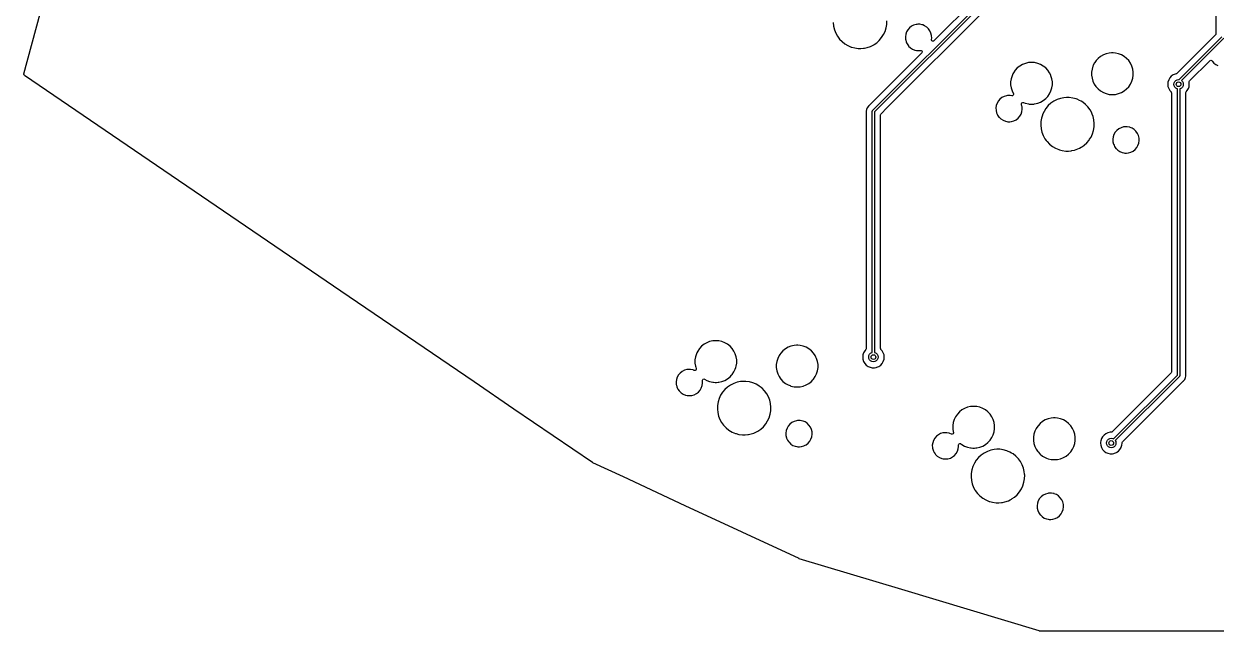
# Model space of a CAD drawing. Extents: x 41 to 271, y -133 to -23.
# Drawn here: x 40.6 to 140.6, y -132.7 to -81.7 of the extents above; entities that cross this region are included whole.
import ezdxf

# ---------------------------------------------------------------- set-up
doc = ezdxf.new("R2010")
doc.units = 0
doc.layers.add('BLACK', color=7, linetype='CONTINUOUS')

msp = doc.modelspace()

# ---------------------------------------------------------------- linework, layer by layer
at = {"layer": 'BLACK', "linetype": 'CONTINUOUS'}
for p, q in [((140.609, -72.5265), (140.609, -82.4999)), ((40.5533, -85.8548), (42.3128, -79.2846)), ((111.799, -88.9393), (121.049, -79.69)), ((121.19, -79.8315), (111.97, -89.0514)), ((120.448, -79.5827), (116.952, -83.0789)), ((112.998, -88.7316), (121.302, -80.4268)), ((108.498, -81.5635), (108.528, -81.8625)), ((108.528, -81.8625), (108.598, -82.1548)), ((112.845, -82.2968), (112.935, -82.0098)), ((112.935, -82.0098), (112.984, -81.7135)), ((112.984, -81.7135), (112.995, -81.4132)), ((114.89, -82.0024), (114.752, -82.1614)), ((115.055, -81.8724), (114.89, -82.0024)), ((115.242, -81.776), (115.055, -81.8724)), ((115.444, -81.7167), (115.242, -81.776)), ((115.514, -81.7101), (115.444, -81.7167)), ((115.601, -81.7017), (115.514, -81.7101)), ((115.758, -81.7017), (115.601, -81.7017)), ((115.965, -81.7415), (115.758, -81.7017)), ((115.758, -81.7017), (115.758, -81.7017)), ((115.965, -81.7416), (115.965, -81.7415)), ((115.965, -81.7415), (115.965, -81.7415)), ((116.002, -81.7563), (115.965, -81.7416)), ((116.16, -81.8197), (116.002, -81.7563)), ((116.337, -81.9334), (116.16, -81.8197)), ((116.489, -82.0786), (116.337, -81.9334)), ((116.337, -81.9334), (116.337, -81.9334)), ((116.337, -81.9334), (116.337, -81.9334)), ((108.598, -82.1548), (108.706, -82.4352)), ((108.706, -82.4352), (108.85, -82.6987)), ((108.85, -82.6987), (108.966, -82.8558)), ((108.966, -82.8558), (109.029, -82.9406)), ((109.029, -82.9406), (109.237, -83.1566)), ((112.14, -83.2537), (112.363, -83.0521)), ((112.363, -83.0521), (112.557, -82.8227)), ((112.557, -82.8227), (112.719, -82.5694)), ((112.719, -82.5694), (112.845, -82.2968)), ((114.578, -82.5423), (114.548, -82.7505)), ((114.548, -82.7505), (114.558, -82.9606)), ((114.558, -82.9606), (114.575, -83.03)), ((114.575, -83.03), (114.608, -83.165)), ((114.647, -82.3435), (114.578, -82.5423)), ((114.752, -82.1614), (114.647, -82.3435)), ((116.502, -82.0964), (116.489, -82.0786)), ((116.611, -82.2499), (116.502, -82.0964)), ((116.699, -82.4413), (116.611, -82.2499)), ((116.611, -82.2499), (116.611, -82.2499)), ((116.611, -82.2499), (116.611, -82.2499)), ((116.748, -82.6457), (116.699, -82.4413)), ((116.741, -82.9735), (116.758, -82.8558)), ((116.748, -83.0345), (116.741, -82.9735)), ((116.758, -82.8558), (116.748, -82.6457)), ((116.783, -83.0849), (116.748, -83.0345)), ((140.573, -82.5876), (137.33, -85.8308)), ((137.522, -86.3466), (141.11, -82.7586)), ((141.281, -82.8707), (137.725, -86.4263)), ((140.6, -82.5474), (140.573, -82.5876)), ((140.609, -82.4999), (140.6, -82.5474)), ((109.237, -83.1566), (109.473, -83.3429)), ((109.473, -83.3429), (109.732, -83.496)), ((109.732, -83.496), (110.008, -83.6133)), ((110.008, -83.6133), (110.008, -83.6133)), ((110.008, -83.6133), (110.008, -83.6133)), ((110.008, -83.6133), (110.047, -83.6238)), ((110.047, -83.6238), (110.298, -83.6927)), ((110.298, -83.6927), (110.596, -83.7327)), ((110.596, -83.7327), (110.821, -83.7327)), ((110.821, -83.7327), (111.046, -83.7177)), ((110.821, -83.7327), (110.821, -83.7327)), ((111.046, -83.7177), (111.132, -83.7002)), ((111.132, -83.7002), (111.341, -83.6578)), ((111.341, -83.6578), (111.625, -83.5593)), ((111.625, -83.5593), (111.793, -83.4741)), ((111.793, -83.4741), (111.893, -83.4238)), ((111.893, -83.4238), (111.926, -83.4006)), ((111.926, -83.4006), (112.14, -83.2537)), ((114.608, -83.165), (114.648, -83.2537)), ((114.648, -83.2537), (114.695, -83.3564)), ((114.695, -83.3564), (114.804, -83.5093)), ((114.804, -83.5093), (114.817, -83.5277)), ((114.817, -83.5277), (114.969, -83.6728)), ((114.969, -83.6728), (114.969, -83.6728)), ((114.969, -83.6728), (114.969, -83.6728)), ((114.969, -83.6728), (115.146, -83.7866)), ((115.146, -83.7866), (115.146, -83.7866)), ((115.146, -83.7866), (115.342, -83.8647)), ((115.342, -83.8647), (115.47, -83.8896)), ((115.47, -83.8896), (115.548, -83.9045)), ((115.548, -83.9045), (115.548, -83.9045)), ((115.548, -83.9045), (115.706, -83.9045)), ((115.706, -83.9045), (115.778, -83.8977)), ((115.706, -83.9045), (115.706, -83.9045)), ((115.778, -83.8977), (115.827, -83.8929)), ((115.827, -83.8929), (115.887, -83.9019)), ((115.887, -83.9019), (115.935, -83.9379)), ((115.958, -84.0524), (115.927, -84.1041)), ((115.935, -83.9379), (115.961, -83.9923)), ((115.961, -83.9923), (115.958, -84.0524)), ((116.838, -83.1123), (116.783, -83.0849)), ((116.899, -83.1101), (116.838, -83.1123)), ((116.952, -83.0789), (116.899, -83.1101)), ((115.927, -84.1041), (111.479, -88.5518)), ((124.621, -84.9821), (124.377, -85.0779)), ((124.877, -84.9237), (124.621, -84.9821)), ((125.073, -84.909), (124.877, -84.9237)), ((125.204, -84.909), (125.073, -84.909)), ((125.073, -84.909), (125.073, -84.909)), ((125.4, -84.9237), (125.204, -84.909)), ((125.204, -84.909), (125.204, -84.909)), ((125.656, -84.9821), (125.4, -84.9237)), ((125.9, -85.0779), (125.656, -84.9821)), ((130.409, -84.9718), (130.311, -85.176)), ((130.415, -84.9629), (130.409, -84.9718)), ((130.456, -84.9024), (130.415, -84.9629)), ((130.557, -84.755), (130.456, -84.9024)), ((130.735, -84.5627), (130.557, -84.755)), ((130.941, -84.3991), (130.735, -84.5627)), ((131.168, -84.268), (130.941, -84.3991)), ((131.412, -84.1721), (131.168, -84.268)), ((131.668, -84.1137), (131.412, -84.1721)), ((131.864, -84.099), (131.668, -84.1137)), ((131.995, -84.099), (131.864, -84.099)), ((131.864, -84.099), (131.864, -84.099)), ((132.191, -84.1137), (131.995, -84.099)), ((131.995, -84.099), (131.995, -84.099)), ((132.447, -84.1721), (132.191, -84.1137)), ((132.691, -84.268), (132.447, -84.1721)), ((132.918, -84.3991), (132.691, -84.268)), ((133.123, -84.5627), (132.918, -84.3991)), ((132.918, -84.3991), (132.918, -84.3991)), ((133.302, -84.755), (133.123, -84.5627)), ((133.123, -84.5627), (133.123, -84.5627)), ((133.123, -84.5627), (133.123, -84.5627)), ((133.45, -84.9718), (133.302, -84.755)), ((133.302, -84.755), (133.302, -84.755)), ((133.302, -84.755), (133.302, -84.755)), ((133.563, -85.2082), (133.45, -84.9718)), ((138.402, -86.4573), (140.101, -84.7587)), ((140.101, -84.7587), (140.148, -84.7289)), ((140.148, -84.7289), (140.204, -84.7234)), ((140.204, -84.7234), (140.257, -84.7433)), ((140.257, -84.7433), (140.296, -84.7844)), ((140.296, -84.7844), (140.317, -84.8222)), ((140.317, -84.8222), (140.444, -84.9629)), ((140.444, -84.9629), (140.597, -85.0742)), ((40.5505, -85.9054), (40.5533, -85.8548)), ((40.5681, -85.9529), (40.5505, -85.9054)), ((40.6032, -85.9893), (40.5681, -85.9529)), ((67.1682, -104.107), (40.6032, -85.9893)), ((123.504, -86.0181), (123.427, -86.2689)), ((123.578, -85.8644), (123.504, -86.0181)), ((123.618, -85.7818), (123.578, -85.8644)), ((123.766, -85.565), (123.618, -85.7818)), ((123.944, -85.3727), (123.766, -85.565)), ((124.15, -85.2091), (123.944, -85.3727)), ((124.377, -85.0779), (124.15, -85.2091)), ((126.127, -85.2091), (125.9, -85.0779)), ((126.332, -85.3727), (126.127, -85.2091)), ((126.127, -85.2091), (126.127, -85.2091)), ((126.511, -85.565), (126.332, -85.3727)), ((126.332, -85.3727), (126.332, -85.3727)), ((126.332, -85.3727), (126.332, -85.3727)), ((126.659, -85.7818), (126.511, -85.565)), ((126.511, -85.565), (126.511, -85.565)), ((126.511, -85.565), (126.511, -85.565)), ((126.754, -85.9807), (126.659, -85.7818)), ((126.772, -86.0181), (126.754, -85.9807)), ((126.85, -86.2689), (126.772, -86.0181)), ((130.218, -85.4589), (130.179, -85.7183)), ((130.179, -85.7183), (130.179, -85.9807)), ((130.179, -85.9807), (130.218, -86.2401)), ((130.295, -85.2082), (130.218, -85.4589)), ((130.311, -85.176), (130.295, -85.2082)), ((133.641, -85.4589), (133.563, -85.2082)), ((133.68, -85.7183), (133.641, -85.4589)), ((133.641, -86.2401), (133.68, -85.9807)), ((133.68, -85.9807), (133.68, -85.7183)), ((136.874, -86.0671), (136.747, -86.2078)), ((137.027, -85.9558), (136.874, -86.0671)), ((137.2, -85.8789), (137.027, -85.9558)), ((137.268, -85.8644), (137.2, -85.8789)), ((137.301, -85.8521), (137.268, -85.8644)), ((137.33, -85.8308), (137.301, -85.8521)), ((140.597, -85.0742), (140.77, -85.1511)), ((123.427, -86.2689), (123.388, -86.5283)), ((123.388, -86.5283), (123.388, -86.7907)), ((123.388, -86.7907), (123.427, -87.0501)), ((123.427, -87.0501), (123.504, -87.3008)), ((126.772, -87.3008), (126.85, -87.0501)), ((126.889, -86.5283), (126.85, -86.2689)), ((126.85, -87.0501), (126.889, -86.7907)), ((126.889, -86.7907), (126.889, -86.5283)), ((130.218, -86.2401), (130.295, -86.4908)), ((130.295, -86.4908), (130.409, -86.7272)), ((130.409, -86.7272), (130.54, -86.9195)), ((130.54, -86.9195), (130.557, -86.944)), ((130.557, -86.944), (130.735, -87.1363)), ((133.123, -87.1363), (133.296, -86.95)), ((133.296, -86.95), (133.302, -86.944)), ((133.302, -86.944), (133.45, -86.7272)), ((133.302, -86.944), (133.302, -86.944)), ((133.302, -86.944), (133.302, -86.944)), ((133.45, -86.7272), (133.563, -86.4908)), ((133.563, -86.4908), (133.641, -86.2401)), ((136.594, -86.5517), (136.575, -86.74)), ((136.575, -86.74), (136.594, -86.9283)), ((136.653, -86.3717), (136.594, -86.5517)), ((136.594, -86.9283), (136.653, -87.1083)), ((136.747, -86.2078), (136.653, -86.3717)), ((137.08, -86.74), (137.1, -86.6164)), ((137.1, -86.8636), (137.08, -86.74)), ((137.1, -86.6164), (137.156, -86.5049)), ((137.156, -86.9751), (137.1, -86.8636)), ((137.156, -86.5049), (137.245, -86.4164)), ((137.245, -87.0636), (137.156, -86.9751)), ((137.245, -86.4164), (137.356, -86.3596)), ((137.356, -87.1204), (137.245, -87.0636)), ((137.356, -86.3596), (137.48, -86.34)), ((137.48, -86.34), (137.522, -86.3466)), ((137.715, -87.0636), (137.604, -87.1204)), ((137.804, -86.9751), (137.715, -87.0636)), ((137.725, -86.4263), (137.804, -86.5049)), ((137.804, -86.5049), (137.86, -86.6164)), ((137.86, -86.8636), (137.804, -86.9751)), ((137.86, -86.6164), (137.88, -86.74)), ((137.88, -86.74), (137.86, -86.8636)), ((138.307, -87.1083), (138.359, -86.95)), ((138.359, -86.95), (138.366, -86.9283)), ((138.366, -86.5579), (138.373, -86.5036)), ((138.385, -86.74), (138.366, -86.5579)), ((138.366, -86.9283), (138.385, -86.74)), ((138.373, -86.5036), (138.402, -86.4573)), ((122.491, -87.9835), (122.353, -88.1424)), ((122.656, -87.8534), (122.491, -87.9835)), ((122.843, -87.7571), (122.656, -87.8534)), ((123.045, -87.6978), (122.843, -87.7571)), ((123.115, -87.6911), (123.045, -87.6978)), ((123.202, -87.6828), (123.115, -87.6911)), ((123.359, -87.6828), (123.202, -87.6828)), ((123.48, -87.706), (123.359, -87.6828)), ((123.359, -87.6828), (123.359, -87.6828)), ((123.547, -87.7002), (123.48, -87.706)), ((123.504, -87.3008), (123.615, -87.5304)), ((123.601, -87.6599), (123.547, -87.7002)), ((123.627, -87.5971), (123.601, -87.6599)), ((123.615, -87.5304), (123.627, -87.5971)), ((126.127, -88.1099), (126.332, -87.9463)), ((126.332, -87.9463), (126.508, -87.7571)), ((126.508, -87.7571), (126.511, -87.754)), ((126.511, -87.7539), (126.659, -87.5372)), ((126.511, -87.754), (126.511, -87.7539)), ((126.511, -87.754), (126.511, -87.754)), ((126.659, -87.5372), (126.772, -87.3008)), ((127.283, -88.0281), (127.015, -88.1636)), ((127.567, -87.9295), (127.283, -88.0281)), ((127.861, -87.8697), (127.567, -87.9295)), ((128.086, -87.8546), (127.861, -87.8697)), ((128.311, -87.8546), (128.086, -87.8546)), ((128.086, -87.8546), (128.086, -87.8546)), ((128.609, -87.8947), (128.311, -87.8546)), ((128.899, -87.9741), (128.609, -87.8947)), ((128.609, -87.8947), (128.609, -87.8947)), ((128.609, -87.8947), (128.609, -87.8947)), ((128.962, -88.0007), (128.899, -87.9741)), ((129.176, -88.0914), (128.962, -88.0007)), ((130.735, -87.1363), (130.735, -87.1363)), ((130.735, -87.1363), (130.941, -87.2999)), ((130.941, -87.2999), (131.168, -87.4311)), ((131.168, -87.4311), (131.412, -87.5269)), ((131.412, -87.5269), (131.668, -87.5853)), ((131.668, -87.5853), (131.724, -87.5895)), ((131.724, -87.5895), (131.864, -87.6)), ((131.864, -87.6), (131.864, -87.6)), ((131.864, -87.6), (131.995, -87.6)), ((131.995, -87.6), (132.117, -87.5908)), ((131.995, -87.6), (131.995, -87.6)), ((132.117, -87.5908), (132.191, -87.5853)), ((132.191, -87.5853), (132.447, -87.5269)), ((132.447, -87.5269), (132.691, -87.4311)), ((132.691, -87.4311), (132.918, -87.2999)), ((132.918, -87.2999), (133.123, -87.1363)), ((136.653, -87.1083), (136.747, -87.2722)), ((136.747, -87.2722), (136.848, -87.3835)), ((136.848, -87.3835), (136.871, -87.422)), ((136.871, -87.422), (136.88, -87.4665)), ((136.88, -87.4665), (136.88, -110.92)), ((137.38, -87.1242), (137.356, -87.1204)), ((137.38, -111.179), (137.38, -87.1242)), ((137.604, -87.1204), (137.58, -87.1242)), ((137.58, -87.1242), (137.58, -111.22)), ((138.081, -87.4665), (138.089, -87.422)), ((138.081, -111.173), (138.081, -87.4665)), ((138.089, -87.422), (138.112, -87.3835)), ((138.112, -87.3835), (138.213, -87.2722)), ((138.213, -87.2722), (138.307, -87.1083)), ((111.285, -88.8532), (111.264, -89.01)), ((111.264, -89.01), (111.268, -89.0413)), ((111.268, -89.0413), (111.269, -89.0575)), ((111.269, -89.0575), (111.269, -108.924)), ((111.344, -88.7109), (111.285, -88.8532)), ((111.345, -88.7075), (111.344, -88.7109)), ((111.442, -88.5817), (111.345, -88.7075)), ((111.467, -88.5625), (111.442, -88.5817)), ((111.479, -88.5518), (111.467, -88.5625)), ((111.77, -89.01), (111.772, -89.0023)), ((111.77, -109.266), (111.77, -89.01)), ((111.771, -88.9944), (111.782, -88.9735)), ((111.772, -89.0023), (111.771, -88.9944)), ((111.782, -88.9735), (111.789, -88.9512)), ((111.789, -88.9512), (111.796, -88.9465)), ((111.796, -88.9465), (111.799, -88.9393)), ((111.97, -89.0514), (111.97, -109.266)), ((112.507, -89.2224), (112.998, -88.7316)), ((122.152, -88.7109), (122.149, -88.7316)), ((122.149, -88.7316), (122.159, -88.9417)), ((122.179, -88.5234), (122.152, -88.7109)), ((122.159, -88.9417), (122.209, -89.1461)), ((122.248, -88.3246), (122.179, -88.5234)), ((122.353, -88.1424), (122.248, -88.3246)), ((124.261, -89.2438), (124.329, -89.0451)), ((124.299, -88.4204), (124.302, -88.3536)), ((124.3, -88.4223), (124.299, -88.4204)), ((124.3, -88.4224), (124.3, -88.4223)), ((124.303, -88.4371), (124.3, -88.4224)), ((124.302, -88.3536), (124.338, -88.2977)), ((124.338, -88.5785), (124.303, -88.4371)), ((124.329, -89.0451), (124.359, -88.8369)), ((124.338, -88.2977), (124.399, -88.269)), ((124.349, -88.6268), (124.338, -88.5785)), ((124.359, -88.8369), (124.349, -88.6268)), ((124.399, -88.269), (124.465, -88.2757)), ((124.465, -88.2757), (124.613, -88.3337)), ((124.613, -88.3337), (124.621, -88.3369)), ((124.621, -88.3369), (124.877, -88.3953)), ((124.877, -88.3953), (124.933, -88.3995)), ((124.933, -88.3995), (125.073, -88.41)), ((125.073, -88.41), (125.073, -88.41)), ((125.073, -88.41), (125.204, -88.41)), ((125.204, -88.41), (125.326, -88.4008)), ((125.204, -88.41), (125.204, -88.41)), ((125.326, -88.4008), (125.4, -88.3953)), ((125.4, -88.3953), (125.656, -88.3369)), ((125.656, -88.3369), (125.9, -88.241)), ((125.9, -88.241), (126.127, -88.1099)), ((126.189, -89.018), (126.07, -89.273)), ((126.35, -88.7647), (126.189, -89.018)), ((126.544, -88.5352), (126.35, -88.7647)), ((126.767, -88.3337), (126.544, -88.5352)), ((127.015, -88.1636), (126.767, -88.3337)), ((129.305, -88.1679), (129.176, -88.0914)), ((129.434, -88.2445), (129.305, -88.1679)), ((129.664, -88.426), (129.434, -88.2445)), ((129.67, -88.4307), (129.664, -88.426)), ((129.879, -88.6467), (129.67, -88.4307)), ((130.057, -88.8886), (129.879, -88.6467)), ((130.198, -89.1461), (130.057, -88.8886)), ((112.471, -89.3101), (112.48, -89.2626)), ((112.471, -90.1742), (112.471, -89.3101)), ((112.48, -89.2626), (112.507, -89.2224)), ((122.209, -89.1461), (122.253, -89.2438)), ((122.253, -89.2438), (122.296, -89.3374)), ((122.296, -89.3374), (122.405, -89.4904)), ((122.405, -89.4904), (122.418, -89.5088)), ((122.418, -89.5088), (122.57, -89.6539)), ((122.57, -89.6539), (122.57, -89.6539)), ((122.57, -89.6539), (122.57, -89.6539)), ((122.57, -89.6539), (122.747, -89.7676)), ((122.747, -89.7676), (122.747, -89.7676)), ((122.747, -89.7676), (122.943, -89.8458)), ((122.943, -89.8458), (123.071, -89.8706)), ((123.071, -89.8706), (123.149, -89.8856)), ((123.149, -89.8856), (123.149, -89.8856)), ((123.149, -89.8856), (123.307, -89.8856)), ((123.307, -89.8856), (123.464, -89.8706)), ((123.307, -89.8856), (123.307, -89.8856)), ((123.464, -89.8706), (123.665, -89.8114)), ((123.665, -89.8114), (123.852, -89.715)), ((123.852, -89.715), (124.018, -89.585)), ((124.018, -89.585), (124.155, -89.426)), ((124.155, -89.426), (124.261, -89.2438)), ((125.923, -89.8739), (125.913, -90.1742)), ((125.973, -89.5776), (125.923, -89.8739)), ((126.047, -89.3374), (125.973, -89.5776)), ((126.062, -89.2906), (126.047, -89.3374)), ((126.07, -89.273), (126.062, -89.2906)), ((130.202, -89.1522), (130.198, -89.1461)), ((130.237, -89.2438), (130.202, -89.1522)), ((130.31, -89.4326), (130.237, -89.2438)), ((130.379, -89.7249), (130.31, -89.4326)), ((130.409, -90.0239), (130.379, -89.7249)), ((130.399, -90.3242), (130.409, -90.0239)), ((112.471, -108.924), (112.471, -90.1742)), ((125.913, -90.1742), (125.943, -90.4732)), ((125.943, -90.4732), (126.013, -90.7655)), ((126.013, -90.7655), (126.121, -91.0459)), ((126.121, -91.0459), (126.265, -91.3094)), ((130.134, -91.1801), (130.26, -90.9075)), ((130.26, -90.9075), (130.349, -90.6205)), ((130.349, -90.6205), (130.399, -90.3242)), ((132.062, -90.9542), (131.993, -91.153)), ((132.167, -90.772), (132.062, -90.9542)), ((132.305, -90.6131), (132.167, -90.772)), ((132.47, -90.4831), (132.305, -90.6131)), ((132.657, -90.3867), (132.47, -90.4831)), ((132.859, -90.3274), (132.657, -90.3867)), ((132.928, -90.3207), (132.859, -90.3274)), ((133.016, -90.3124), (132.928, -90.3207)), ((133.173, -90.3124), (133.016, -90.3124)), ((133.38, -90.3522), (133.173, -90.3124)), ((133.173, -90.3124), (133.173, -90.3124)), ((133.417, -90.3672), (133.38, -90.3522)), ((133.38, -90.3522), (133.38, -90.3522)), ((133.38, -90.3522), (133.38, -90.3522)), ((133.575, -90.4304), (133.417, -90.3672)), ((133.752, -90.5441), (133.575, -90.4304)), ((133.904, -90.6893), (133.752, -90.5441)), ((133.752, -90.5441), (133.752, -90.5441)), ((133.752, -90.5441), (133.752, -90.5441)), ((134.026, -90.8606), (133.904, -90.6893)), ((133.904, -90.6893), (133.904, -90.6893)), ((134.114, -91.052), (134.026, -90.8606)), ((134.026, -90.8606), (134.026, -90.8606)), ((134.026, -90.8606), (134.026, -90.8606)), ((134.163, -91.2564), (134.114, -91.052)), ((126.265, -91.3094), (126.381, -91.4665)), ((126.381, -91.4665), (126.443, -91.5513)), ((126.443, -91.5513), (126.652, -91.7673)), ((126.652, -91.7673), (126.888, -91.9535)), ((126.888, -91.9535), (127.147, -92.1067)), ((129.173, -92.1022), (129.307, -92.0344)), ((129.307, -92.0344), (129.406, -91.967)), ((129.406, -91.967), (129.555, -91.8644)), ((129.555, -91.8644), (129.778, -91.6628)), ((129.778, -91.6628), (129.972, -91.4333)), ((129.972, -91.4333), (130.018, -91.3612)), ((130.018, -91.3612), (130.134, -91.1801)), ((131.993, -91.153), (131.963, -91.3612)), ((131.963, -91.3612), (131.973, -91.5713)), ((131.963, -91.3612), (131.963, -91.3612)), ((131.973, -91.5713), (132.022, -91.7757)), ((132.022, -91.7757), (132.063, -91.8644)), ((132.063, -91.8644), (132.11, -91.967)), ((132.11, -91.967), (132.219, -92.12)), ((133.832, -92.2146), (133.969, -92.0556)), ((133.969, -92.0556), (134.074, -91.8734)), ((134.074, -91.8734), (134.143, -91.6747)), ((134.143, -91.6747), (134.173, -91.4665)), ((134.173, -91.4665), (134.163, -91.2564)), ((127.147, -92.1067), (127.423, -92.224)), ((127.423, -92.224), (127.423, -92.224)), ((127.423, -92.224), (127.423, -92.224)), ((127.423, -92.224), (127.487, -92.2415)), ((127.487, -92.2415), (127.713, -92.3034)), ((127.713, -92.3034), (128.011, -92.3434)), ((128.011, -92.3434), (128.236, -92.3434)), ((128.236, -92.3434), (128.461, -92.3284)), ((128.236, -92.3434), (128.236, -92.3434)), ((128.461, -92.3284), (128.535, -92.3134)), ((128.535, -92.3134), (128.755, -92.2685)), ((128.755, -92.2685), (129.039, -92.17)), ((129.039, -92.17), (129.173, -92.1022)), ((132.219, -92.12), (132.232, -92.1384)), ((132.232, -92.1384), (132.384, -92.2835)), ((132.384, -92.2835), (132.384, -92.2835)), ((132.384, -92.2835), (132.384, -92.2835)), ((132.384, -92.2835), (132.561, -92.3972)), ((132.561, -92.3972), (132.561, -92.3972)), ((132.561, -92.3972), (132.756, -92.4754)), ((132.756, -92.4754), (132.885, -92.5002)), ((132.885, -92.5002), (132.963, -92.5152)), ((132.963, -92.5152), (132.963, -92.5152)), ((132.963, -92.5152), (133.121, -92.5152)), ((133.121, -92.5152), (133.277, -92.5002)), ((133.121, -92.5152), (133.121, -92.5152)), ((133.277, -92.5002), (133.479, -92.441)), ((133.479, -92.441), (133.666, -92.3446)), ((133.666, -92.3446), (133.832, -92.2146)), ((78.3543, -111.736), (67.1682, -104.107)), ((97.2648, -108.929), (97.117, -109.146)), ((97.4433, -108.737), (97.2648, -108.929)), ((97.6484, -108.573), (97.4433, -108.737)), ((97.8756, -108.442), (97.6484, -108.573)), ((98.1198, -108.346), (97.8756, -108.442)), ((98.3756, -108.288), (98.1198, -108.346)), ((98.5717, -108.273), (98.3756, -108.288)), ((98.7027, -108.273), (98.5717, -108.273)), ((98.5717, -108.273), (98.5717, -108.273)), ((98.8989, -108.288), (98.7027, -108.273)), ((98.7027, -108.273), (98.7027, -108.273)), ((99.1547, -108.346), (98.8989, -108.288)), ((99.3989, -108.442), (99.1547, -108.346)), ((99.6261, -108.573), (99.3989, -108.442)), ((99.8312, -108.737), (99.6261, -108.573)), ((99.6261, -108.573), (99.6261, -108.573)), ((100.01, -108.929), (99.8312, -108.737)), ((99.8312, -108.737), (99.8312, -108.737)), ((99.8312, -108.737), (99.8312, -108.737)), ((100.157, -109.146), (100.01, -108.929)), ((100.01, -108.929), (100.01, -108.929)), ((100.01, -108.929), (100.01, -108.929)), ((104.477, -108.955), (104.272, -109.118)), ((104.704, -108.824), (104.477, -108.955)), ((104.948, -108.728), (104.704, -108.824)), ((105.204, -108.669), (104.948, -108.728)), ((105.4, -108.655), (105.204, -108.669)), ((105.531, -108.655), (105.4, -108.655)), ((105.4, -108.655), (105.4, -108.655)), ((105.727, -108.669), (105.531, -108.655)), ((105.531, -108.655), (105.531, -108.655)), ((105.983, -108.728), (105.727, -108.669)), ((106.227, -108.824), (105.983, -108.728)), ((106.455, -108.955), (106.227, -108.824)), ((106.66, -109.118), (106.455, -108.955)), ((106.455, -108.955), (106.455, -108.955)), ((111.238, -109.007), (111.137, -109.118)), ((111.261, -108.968), (111.238, -109.007)), ((111.269, -108.924), (111.261, -108.968)), ((112.479, -108.968), (112.471, -108.924)), ((112.502, -109.007), (112.479, -108.968)), ((112.603, -109.118), (112.502, -109.007)), ((96.9258, -109.633), (96.8867, -109.892)), ((96.8867, -109.892), (96.8867, -110.155)), ((97.0032, -109.382), (96.9258, -109.633)), ((97.0516, -109.282), (97.0032, -109.382)), ((97.117, -109.146), (97.0516, -109.282)), ((100.271, -109.382), (100.157, -109.146)), ((100.349, -109.633), (100.271, -109.382)), ((100.388, -109.892), (100.349, -109.633)), ((100.388, -110.155), (100.388, -109.892)), ((103.754, -110.015), (103.715, -110.274)), ((103.832, -109.764), (103.754, -110.015)), ((103.946, -109.527), (103.832, -109.764)), ((104.006, -109.439), (103.946, -109.527)), ((104.093, -109.311), (104.006, -109.439)), ((104.272, -109.118), (104.093, -109.311)), ((106.838, -109.311), (106.66, -109.118)), ((106.66, -109.118), (106.66, -109.118)), ((106.66, -109.118), (106.66, -109.118)), ((106.986, -109.527), (106.838, -109.311)), ((106.838, -109.311), (106.838, -109.311)), ((106.838, -109.311), (106.838, -109.311)), ((107.045, -109.65), (106.986, -109.527)), ((107.1, -109.764), (107.045, -109.65)), ((107.177, -110.015), (107.1, -109.764)), ((107.216, -110.274), (107.177, -110.015)), ((110.984, -109.462), (110.965, -109.65)), ((110.965, -109.65), (110.984, -109.838)), ((111.043, -109.282), (110.984, -109.462)), ((110.984, -109.838), (111.043, -110.018)), ((111.137, -109.118), (111.043, -109.282)), ((111.043, -110.018), (111.137, -110.182)), ((111.47, -109.65), (111.49, -109.526)), ((111.49, -109.774), (111.47, -109.65)), ((111.49, -109.526), (111.546, -109.415)), ((111.546, -109.885), (111.49, -109.774)), ((111.546, -109.415), (111.635, -109.326)), ((111.635, -109.974), (111.546, -109.885)), ((111.635, -109.326), (111.746, -109.27)), ((111.746, -110.03), (111.635, -109.974)), ((111.746, -109.27), (111.77, -109.266)), ((111.87, -110.05), (111.746, -110.03)), ((111.994, -110.03), (111.87, -110.05)), ((111.97, -109.266), (111.994, -109.27)), ((111.994, -109.27), (112.105, -109.326)), ((112.105, -109.974), (111.994, -110.03)), ((112.105, -109.326), (112.194, -109.415)), ((112.194, -109.885), (112.105, -109.974)), ((112.194, -109.415), (112.25, -109.526)), ((112.25, -109.774), (112.194, -109.885)), ((112.25, -109.526), (112.27, -109.65)), ((112.27, -109.65), (112.25, -109.774)), ((112.697, -109.282), (112.603, -109.118)), ((112.603, -110.182), (112.697, -110.018)), ((112.756, -109.462), (112.697, -109.282)), ((112.697, -109.282), (112.697, -109.282)), ((112.697, -110.018), (112.756, -109.838)), ((112.775, -109.65), (112.756, -109.462)), ((112.756, -109.838), (112.775, -109.65)), ((95.6493, -110.988), (95.5115, -111.147)), ((95.8146, -110.858), (95.6493, -110.988)), ((96.0016, -110.762), (95.8146, -110.858)), ((96.2034, -110.702), (96.0016, -110.762)), ((96.2731, -110.696), (96.2034, -110.702)), ((96.3603, -110.687), (96.2731, -110.696)), ((96.5179, -110.687), (96.3603, -110.687)), ((96.518, -110.687), (96.5179, -110.687)), ((96.7245, -110.727), (96.518, -110.687)), ((96.7635, -110.743), (96.7245, -110.727)), ((96.7245, -110.727), (96.7245, -110.727)), ((96.7245, -110.727), (96.7245, -110.727)), ((96.8233, -110.767), (96.7635, -110.743)), ((96.8918, -110.774), (96.8233, -110.767)), ((96.8867, -110.155), (96.9258, -110.414)), ((96.9534, -110.743), (96.8918, -110.774)), ((96.9258, -110.414), (96.9558, -110.511)), ((96.9891, -110.684), (96.9534, -110.743)), ((96.9558, -110.511), (96.9878, -110.615)), ((96.9878, -110.615), (96.9891, -110.684)), ((100.01, -111.118), (100.157, -110.901)), ((100.157, -110.901), (100.271, -110.665)), ((100.271, -110.665), (100.311, -110.536)), ((100.311, -110.536), (100.349, -110.414)), ((100.349, -110.414), (100.388, -110.155)), ((103.715, -110.274), (103.715, -110.536)), ((103.715, -110.536), (103.754, -110.796)), ((103.754, -110.796), (103.832, -111.047)), ((103.832, -111.047), (103.946, -111.283)), ((106.986, -111.283), (107.1, -111.047)), ((107.1, -111.047), (107.177, -110.796)), ((107.177, -110.796), (107.216, -110.536)), ((107.216, -110.536), (107.216, -110.274)), ((111.137, -110.182), (111.264, -110.323)), ((111.264, -110.323), (111.417, -110.434)), ((111.417, -110.434), (111.59, -110.511)), ((111.59, -110.511), (111.775, -110.55)), ((111.775, -110.55), (111.775, -110.55)), ((111.775, -110.55), (111.965, -110.55)), ((111.965, -110.55), (112.088, -110.524)), ((111.965, -110.55), (111.965, -110.55)), ((112.088, -110.524), (112.15, -110.511)), ((112.15, -110.511), (112.323, -110.434)), ((112.323, -110.434), (112.476, -110.323)), ((112.476, -110.323), (112.603, -110.182)), ((136.843, -111.008), (131.918, -115.933)), ((136.87, -110.967), (136.843, -111.008)), ((136.88, -110.92), (136.87, -110.967)), ((81.6895, -114.011), (78.3543, -111.736)), ((95.3376, -111.528), (95.3076, -111.736)), ((95.3076, -111.736), (95.3076, -111.736)), ((95.3076, -111.736), (95.3094, -111.774)), ((95.3094, -111.774), (95.3176, -111.946)), ((95.3176, -111.946), (95.3307, -112)), ((95.3307, -112), (95.3672, -112.151)), ((95.4064, -111.329), (95.3376, -111.528)), ((95.5115, -111.147), (95.4064, -111.329)), ((97.4192, -112.248), (97.488, -112.05)), ((97.488, -112.05), (97.5179, -111.842)), ((97.5079, -111.631), (97.5074, -111.62)), ((97.5074, -111.62), (97.5088, -111.62)), ((97.5179, -111.842), (97.5079, -111.631)), ((97.5079, -111.631), (97.5079, -111.631)), ((97.5086, -111.578), (97.5342, -111.527)), ((97.5088, -111.62), (97.5086, -111.578)), ((97.5342, -111.527), (97.58, -111.492)), ((97.58, -111.492), (97.6365, -111.482)), ((97.6365, -111.482), (97.6914, -111.499)), ((97.6914, -111.499), (97.8756, -111.605)), ((97.8756, -111.605), (98.1198, -111.701)), ((98.1198, -111.701), (98.3756, -111.759)), ((98.3756, -111.759), (98.4316, -111.764)), ((98.4316, -111.764), (98.5717, -111.774)), ((98.5717, -111.774), (98.5717, -111.774)), ((98.5717, -111.774), (98.7027, -111.774)), ((98.7027, -111.774), (98.8253, -111.765)), ((98.7027, -111.774), (98.7027, -111.774)), ((98.8253, -111.765), (98.8989, -111.759)), ((98.8989, -111.759), (99.1547, -111.701)), ((99.1547, -111.701), (99.3989, -111.605)), ((99.3989, -111.605), (99.6261, -111.474)), ((99.8705, -112), (99.6227, -112.17)), ((99.6261, -111.474), (99.8312, -111.31)), ((99.8312, -111.31), (99.9516, -111.181)), ((100.139, -111.865), (99.8705, -112)), ((99.9516, -111.181), (100.01, -111.118)), ((100.01, -111.118), (100.01, -111.118)), ((100.01, -111.118), (100.01, -111.118)), ((100.423, -111.766), (100.139, -111.865)), ((100.717, -111.706), (100.423, -111.766)), ((100.942, -111.691), (100.717, -111.706)), ((101.167, -111.691), (100.942, -111.691)), ((100.942, -111.691), (100.942, -111.691)), ((101.465, -111.731), (101.167, -111.691)), ((101.755, -111.811), (101.465, -111.731)), ((101.465, -111.731), (101.465, -111.731)), ((101.465, -111.731), (101.465, -111.731)), ((101.827, -111.842), (101.755, -111.811)), ((102.031, -111.928), (101.827, -111.842)), ((102.161, -112.005), (102.031, -111.928)), ((102.29, -112.081), (102.161, -112.005)), ((102.526, -112.267), (102.29, -112.081)), ((103.946, -111.283), (104.044, -111.427)), ((104.044, -111.427), (104.093, -111.5)), ((104.093, -111.5), (104.271, -111.691)), ((104.271, -111.691), (104.272, -111.692)), ((104.272, -111.692), (104.477, -111.856)), ((104.477, -111.856), (104.704, -111.987)), ((104.704, -111.987), (104.865, -112.05)), ((104.865, -112.05), (104.945, -112.081)), ((104.945, -112.081), (104.948, -112.083)), ((104.948, -112.083), (105.204, -112.141)), ((105.727, -112.141), (105.983, -112.083)), ((105.983, -112.083), (106.227, -111.987)), ((106.227, -111.987), (106.455, -111.856)), ((106.455, -111.856), (106.66, -111.692)), ((106.66, -111.692), (106.776, -111.567)), ((106.776, -111.567), (106.838, -111.5)), ((106.838, -111.5), (106.986, -111.283)), ((106.838, -111.5), (106.838, -111.5)), ((106.838, -111.5), (106.838, -111.5)), ((132.03, -116.529), (137.38, -111.179)), ((137.551, -111.291), (132.171, -116.67)), ((135.445, -114.105), (137.871, -111.678)), ((137.554, -111.284), (137.551, -111.291)), ((137.561, -111.279), (137.554, -111.284)), ((137.568, -111.257), (137.561, -111.279)), ((137.579, -111.236), (137.568, -111.257)), ((137.58, -111.22), (137.578, -111.228)), ((137.578, -111.228), (137.579, -111.236)), ((137.871, -111.678), (137.883, -111.668)), ((137.883, -111.668), (137.908, -111.648)), ((137.908, -111.648), (138.005, -111.523)), ((138.005, -111.523), (138.065, -111.377)), ((138.065, -111.377), (138.081, -111.259)), ((138.082, -111.189), (138.081, -111.173)), ((138.081, -111.259), (138.086, -111.22)), ((138.086, -111.22), (138.082, -111.189)), ((95.3672, -112.151), (95.4001, -112.223)), ((95.4001, -112.223), (95.4546, -112.342)), ((95.4546, -112.342), (95.5553, -112.483)), ((95.5553, -112.483), (95.5766, -112.513)), ((95.5766, -112.513), (95.7288, -112.659)), ((95.7288, -112.659), (95.7288, -112.659)), ((95.7288, -112.659), (95.7288, -112.659)), ((95.7288, -112.659), (95.9058, -112.772)), ((95.9058, -112.772), (95.9058, -112.772)), ((95.9058, -112.772), (96.1011, -112.85)), ((96.1011, -112.85), (96.2299, -112.875)), ((96.2299, -112.875), (96.3076, -112.89)), ((96.3076, -112.89), (96.3076, -112.89)), ((96.3076, -112.89), (96.4652, -112.89)), ((96.4652, -112.89), (96.6222, -112.875)), ((96.4652, -112.89), (96.4652, -112.89)), ((96.6222, -112.875), (96.824, -112.816)), ((96.824, -112.816), (97.0109, -112.72)), ((97.0109, -112.72), (97.1763, -112.59)), ((97.1763, -112.59), (97.314, -112.431)), ((97.314, -112.431), (97.4192, -112.248)), ((99.0442, -112.855), (98.9177, -113.127)), ((99.2059, -112.601), (99.0442, -112.855)), ((99.3999, -112.372), (99.2059, -112.601)), ((99.6227, -112.17), (99.3999, -112.372)), ((102.735, -112.483), (102.526, -112.267)), ((102.526, -112.267), (102.526, -112.267)), ((102.913, -112.725), (102.735, -112.483)), ((103.057, -112.989), (102.913, -112.725)), ((103.165, -113.269), (103.057, -112.989)), ((105.204, -112.141), (105.26, -112.145)), ((105.26, -112.145), (105.4, -112.156)), ((105.4, -112.156), (105.4, -112.156)), ((105.4, -112.156), (105.531, -112.156)), ((105.531, -112.156), (105.654, -112.146)), ((105.531, -112.156), (105.531, -112.156)), ((105.654, -112.146), (105.727, -112.141)), ((88.2919, -118.514), (81.6895, -114.011)), ((98.7705, -113.956), (98.7687, -114.011)), ((98.7687, -114.011), (98.7987, -114.31)), ((98.7787, -113.711), (98.7705, -113.956)), ((98.8287, -113.414), (98.7787, -113.711)), ((98.9177, -113.127), (98.8287, -113.414)), ((98.8287, -113.414), (98.8287, -113.414)), ((103.235, -113.562), (103.165, -113.269)), ((103.265, -113.861), (103.235, -113.562)), ((103.255, -114.161), (103.265, -113.861)), ((119.297, -114.088), (119.092, -114.251)), ((119.524, -113.956), (119.297, -114.088)), ((119.769, -113.861), (119.524, -113.956)), ((120.024, -113.802), (119.769, -113.861)), ((120.22, -113.788), (120.024, -113.802)), ((120.351, -113.788), (120.22, -113.788)), ((120.22, -113.788), (120.22, -113.788)), ((120.548, -113.802), (120.351, -113.788)), ((120.351, -113.788), (120.351, -113.788)), ((120.803, -113.861), (120.548, -113.802)), ((121.048, -113.956), (120.803, -113.861)), ((121.275, -114.088), (121.048, -113.956)), ((121.48, -114.251), (121.275, -114.088)), ((121.275, -114.088), (121.275, -114.088)), ((98.7987, -114.31), (98.8684, -114.602)), ((98.8684, -114.602), (98.9764, -114.883)), ((98.9764, -114.883), (99.1208, -115.146)), ((102.828, -115.27), (102.989, -115.017)), ((102.989, -115.017), (103.116, -114.744)), ((103.116, -114.744), (103.205, -114.457)), ((103.205, -114.457), (103.255, -114.161)), ((105.21, -115.056), (105.023, -115.152)), ((105.411, -114.996), (105.21, -115.056)), ((105.481, -114.99), (105.411, -114.996)), ((105.568, -114.981), (105.481, -114.99)), ((105.726, -114.981), (105.568, -114.981)), ((105.933, -115.021), (105.726, -114.981)), ((105.726, -114.981), (105.726, -114.981)), ((105.982, -115.041), (105.933, -115.021)), ((105.933, -115.021), (105.933, -115.021)), ((105.933, -115.021), (105.933, -115.021)), ((106.128, -115.099), (105.982, -115.041)), ((106.305, -115.213), (106.128, -115.099)), ((118.652, -114.897), (118.575, -115.147)), ((118.766, -114.66), (118.652, -114.897)), ((118.914, -114.444), (118.766, -114.66)), ((119.092, -114.251), (118.914, -114.444)), ((121.658, -114.444), (121.48, -114.251)), ((121.48, -114.251), (121.48, -114.251)), ((121.48, -114.251), (121.48, -114.251)), ((121.806, -114.66), (121.658, -114.444)), ((121.658, -114.444), (121.658, -114.444)), ((121.658, -114.444), (121.658, -114.444)), ((121.92, -114.897), (121.806, -114.66)), ((121.997, -115.147), (121.92, -114.897)), ((126.066, -115.063), (125.861, -115.227)), ((126.294, -114.932), (126.066, -115.063)), ((126.538, -114.836), (126.294, -114.932)), ((126.794, -114.778), (126.538, -114.836)), ((126.99, -114.763), (126.794, -114.778)), ((127.121, -114.763), (126.99, -114.763)), ((126.99, -114.763), (126.99, -114.763)), ((127.317, -114.778), (127.121, -114.763)), ((127.121, -114.763), (127.121, -114.763)), ((127.573, -114.836), (127.317, -114.778)), ((127.817, -114.932), (127.573, -114.836)), ((128.044, -115.063), (127.817, -114.932)), ((128.249, -115.227), (128.044, -115.063)), ((128.044, -115.063), (128.044, -115.063)), ((132.772, -116.777), (135.445, -114.105)), ((99.1208, -115.146), (99.277, -115.358)), ((99.277, -115.358), (99.299, -115.388)), ((99.299, -115.388), (99.5079, -115.604)), ((99.5079, -115.604), (99.7438, -115.79)), ((99.7438, -115.79), (100.002, -115.943)), ((100.002, -115.943), (100.279, -116.061)), ((100.279, -116.061), (100.279, -116.061)), ((100.279, -116.061), (100.279, -116.061)), ((100.279, -116.061), (100.333, -116.076)), ((100.333, -116.076), (100.569, -116.14)), ((101.611, -116.105), (101.828, -116.03)), ((101.828, -116.03), (101.895, -116.007)), ((101.895, -116.007), (102.056, -115.925)), ((102.056, -115.925), (102.163, -115.871)), ((102.163, -115.871), (102.411, -115.701)), ((102.163, -115.871), (102.163, -115.871)), ((102.411, -115.701), (102.634, -115.5)), ((102.634, -115.5), (102.828, -115.27)), ((104.546, -115.822), (104.516, -116.03)), ((104.516, -116.03), (104.526, -116.24)), ((104.516, -116.03), (104.516, -116.03)), ((104.614, -115.623), (104.546, -115.822)), ((104.72, -115.441), (104.614, -115.623)), ((104.857, -115.282), (104.72, -115.441)), ((105.023, -115.152), (104.857, -115.282)), ((106.457, -115.358), (106.305, -115.213)), ((106.305, -115.213), (106.305, -115.213)), ((106.305, -115.213), (106.305, -115.213)), ((106.579, -115.529), (106.457, -115.358)), ((106.457, -115.358), (106.457, -115.358)), ((106.666, -115.721), (106.579, -115.529)), ((106.579, -115.529), (106.579, -115.529)), ((106.579, -115.529), (106.579, -115.529)), ((106.716, -115.925), (106.666, -115.721)), ((106.726, -116.135), (106.716, -115.925)), ((117.505, -116.076), (117.318, -116.172)), ((117.707, -116.016), (117.505, -116.076)), ((117.776, -116.01), (117.707, -116.016)), ((117.864, -116.001), (117.776, -116.01)), ((118.021, -116.001), (117.864, -116.001)), ((118.228, -116.041), (118.021, -116.001)), ((118.021, -116.001), (118.021, -116.001)), ((118.268, -116.057), (118.228, -116.041)), ((118.228, -116.041), (118.228, -116.041)), ((118.228, -116.041), (118.228, -116.041)), ((118.422, -116.119), (118.268, -116.057)), ((118.552, -116.095), (118.49, -116.126)), ((118.575, -115.147), (118.535, -115.407)), ((118.535, -115.407), (118.535, -115.669)), ((118.535, -115.669), (118.575, -115.929)), ((118.588, -116.036), (118.552, -116.095)), ((118.575, -115.929), (118.586, -115.967)), ((118.586, -115.967), (118.588, -116.036)), ((121.92, -116.179), (121.997, -115.929)), ((122.036, -115.407), (121.997, -115.147)), ((121.997, -115.929), (122.036, -115.669)), ((122.036, -115.669), (122.036, -115.407)), ((125.421, -115.872), (125.344, -116.123)), ((125.535, -115.636), (125.421, -115.872)), ((125.582, -115.566), (125.535, -115.636)), ((125.683, -115.419), (125.582, -115.566)), ((125.861, -115.227), (125.683, -115.419)), ((128.428, -115.419), (128.249, -115.227)), ((128.249, -115.227), (128.249, -115.227)), ((128.249, -115.227), (128.249, -115.227)), ((128.575, -115.636), (128.428, -115.419)), ((128.428, -115.419), (128.428, -115.419)), ((128.428, -115.419), (128.428, -115.419)), ((128.689, -115.872), (128.575, -115.636)), ((128.767, -116.123), (128.689, -115.872)), ((131.377, -116.086), (131.224, -116.197)), ((131.55, -116.009), (131.377, -116.086)), ((131.735, -115.969), (131.55, -116.009)), ((131.83, -115.969), (131.735, -115.969)), ((131.877, -115.96), (131.83, -115.969)), ((131.918, -115.933), (131.877, -115.96)), ((100.569, -116.14), (100.867, -116.18)), ((100.867, -116.18), (101.092, -116.18)), ((101.092, -116.18), (101.317, -116.165)), ((101.092, -116.18), (101.092, -116.18)), ((101.317, -116.165), (101.39, -116.15)), ((101.39, -116.15), (101.611, -116.105)), ((104.526, -116.24), (104.575, -116.445)), ((104.575, -116.445), (104.583, -116.461)), ((104.583, -116.461), (104.663, -116.636)), ((104.663, -116.636), (104.737, -116.741)), ((104.737, -116.741), (104.785, -116.807)), ((104.785, -116.807), (104.937, -116.952)), ((104.937, -116.952), (104.937, -116.952)), ((104.937, -116.952), (104.937, -116.952)), ((104.937, -116.952), (105.114, -117.066)), ((105.114, -117.066), (105.114, -117.066)), ((105.114, -117.066), (105.309, -117.144)), ((106.032, -117.11), (106.148, -117.05)), ((106.148, -117.05), (106.219, -117.013)), ((106.219, -117.013), (106.384, -116.883)), ((106.384, -116.883), (106.522, -116.724)), ((106.522, -116.724), (106.627, -116.542)), ((106.627, -116.542), (106.696, -116.344)), ((106.696, -116.344), (106.726, -116.135)), ((116.841, -116.842), (116.811, -117.05)), ((116.811, -117.05), (116.821, -117.26)), ((116.91, -116.643), (116.841, -116.842)), ((117.015, -116.461), (116.91, -116.643)), ((117.153, -116.302), (117.015, -116.461)), ((117.318, -116.172), (117.153, -116.302)), ((118.49, -116.126), (118.422, -116.119)), ((119.015, -117.027), (119.025, -116.971)), ((119.021, -117.155), (119.015, -117.027)), ((119.025, -116.971), (119.059, -116.926)), ((119.059, -116.926), (119.109, -116.901)), ((119.109, -116.901), (119.165, -116.9)), ((119.165, -116.9), (119.216, -116.924)), ((119.216, -116.924), (119.297, -116.988)), ((119.297, -116.988), (119.524, -117.12)), ((121.048, -117.12), (121.275, -116.988)), ((121.275, -116.988), (121.48, -116.825)), ((121.48, -116.825), (121.647, -116.645)), ((121.647, -116.645), (121.658, -116.633)), ((121.658, -116.633), (121.806, -116.416)), ((121.658, -116.633), (121.658, -116.633)), ((121.658, -116.633), (121.658, -116.633)), ((121.806, -116.416), (121.92, -116.179)), ((125.344, -116.123), (125.305, -116.382)), ((125.305, -116.382), (125.305, -116.645)), ((125.305, -116.645), (125.344, -116.904)), ((125.344, -116.904), (125.421, -117.155)), ((128.689, -117.155), (128.767, -116.904)), ((128.806, -116.382), (128.767, -116.123)), ((128.767, -116.904), (128.806, -116.645)), ((128.806, -116.645), (128.806, -116.382)), ((130.931, -116.807), (130.925, -116.87)), ((130.925, -116.87), (130.926, -116.883)), ((130.926, -116.883), (130.944, -117.058)), ((130.944, -116.682), (130.931, -116.807)), ((131.003, -116.502), (130.944, -116.682)), ((130.944, -117.058), (131.003, -117.238)), ((131.097, -116.338), (131.003, -116.502)), ((131.224, -116.197), (131.097, -116.338)), ((131.43, -116.87), (131.45, -116.746)), ((131.45, -116.994), (131.43, -116.87)), ((131.45, -116.746), (131.506, -116.635)), ((131.506, -117.105), (131.45, -116.994)), ((131.506, -116.635), (131.595, -116.546)), ((131.595, -116.546), (131.706, -116.49)), ((131.706, -116.49), (131.83, -116.47)), ((131.83, -116.47), (131.954, -116.49)), ((131.954, -116.49), (132.03, -116.529)), ((132.21, -116.994), (132.154, -117.105)), ((132.171, -116.67), (132.21, -116.746)), ((132.21, -116.746), (132.23, -116.87)), ((132.23, -116.87), (132.21, -116.994)), ((132.665, -117.215), (132.716, -117.058)), ((132.716, -117.058), (132.717, -117.05)), ((132.717, -117.05), (132.735, -116.87)), ((132.735, -116.87), (132.737, -116.857)), ((132.735, -116.87), (132.735, -116.87)), ((132.737, -116.857), (132.739, -116.857)), ((132.739, -116.857), (132.743, -116.824)), ((132.743, -116.824), (132.772, -116.777)), ((105.309, -117.144), (105.438, -117.169)), ((105.438, -117.169), (105.516, -117.184)), ((105.516, -117.184), (105.516, -117.184)), ((105.516, -117.184), (105.673, -117.184)), ((105.673, -117.184), (105.83, -117.169)), ((105.673, -117.184), (105.673, -117.184)), ((105.83, -117.169), (106.032, -117.11)), ((116.821, -117.26), (116.828, -117.289)), ((116.828, -117.289), (116.871, -117.465)), ((116.871, -117.465), (116.906, -117.543)), ((116.906, -117.543), (116.958, -117.656)), ((116.958, -117.656), (117.037, -117.766)), ((117.037, -117.766), (117.08, -117.827)), ((117.08, -117.827), (117.232, -117.972)), ((117.232, -117.972), (117.232, -117.972)), ((117.232, -117.972), (117.232, -117.972)), ((117.232, -117.972), (117.409, -118.086)), ((117.409, -118.086), (117.409, -118.086)), ((117.409, -118.086), (117.604, -118.164)), ((118.327, -118.13), (118.514, -118.034)), ((118.514, -118.034), (118.68, -117.903)), ((118.68, -117.903), (118.817, -117.745)), ((118.817, -117.745), (118.923, -117.562)), ((118.923, -117.562), (118.991, -117.364)), ((118.991, -117.364), (119.021, -117.155)), ((119.524, -117.12), (119.769, -117.215)), ((119.769, -117.215), (120.024, -117.274)), ((120.024, -117.274), (120.08, -117.278)), ((120.08, -117.278), (120.22, -117.289)), ((120.22, -117.289), (120.22, -117.289)), ((120.22, -117.289), (120.351, -117.289)), ((120.351, -117.289), (120.474, -117.279)), ((120.351, -117.289), (120.351, -117.289)), ((120.474, -117.279), (120.548, -117.274)), ((120.699, -118.079), (120.505, -118.308)), ((120.548, -117.274), (120.803, -117.215)), ((120.921, -117.877), (120.699, -118.079)), ((120.803, -117.215), (121.048, -117.12)), ((121.169, -117.707), (120.921, -117.877)), ((121.437, -117.572), (121.169, -117.707)), ((121.721, -117.473), (121.437, -117.572)), ((122.016, -117.413), (121.721, -117.473)), ((122.24, -117.398), (122.016, -117.413)), ((122.466, -117.398), (122.24, -117.398)), ((122.24, -117.398), (122.24, -117.398)), ((122.764, -117.438), (122.466, -117.398)), ((123.053, -117.518), (122.764, -117.438)), ((122.764, -117.438), (122.764, -117.438)), ((122.764, -117.438), (122.764, -117.438)), ((123.113, -117.543), (123.053, -117.518)), ((123.33, -117.635), (123.113, -117.543)), ((123.459, -117.712), (123.33, -117.635)), ((123.589, -117.788), (123.459, -117.712)), ((123.811, -117.964), (123.589, -117.788)), ((123.824, -117.974), (123.811, -117.964)), ((124.033, -118.19), (123.824, -117.974)), ((125.421, -117.155), (125.535, -117.391)), ((125.535, -117.391), (125.639, -117.543)), ((125.639, -117.543), (125.683, -117.608)), ((125.683, -117.608), (125.85, -117.788)), ((125.85, -117.788), (125.861, -117.8)), ((125.861, -117.8), (126.066, -117.964)), ((126.066, -117.964), (126.294, -118.095)), ((126.294, -118.095), (126.383, -118.13)), ((127.573, -118.191), (127.817, -118.095)), ((127.817, -118.095), (128.044, -117.964)), ((128.044, -117.964), (128.249, -117.8)), ((128.249, -117.8), (128.383, -117.656)), ((128.383, -117.656), (128.428, -117.608)), ((128.428, -117.608), (128.575, -117.391)), ((128.428, -117.608), (128.428, -117.608)), ((128.428, -117.608), (128.428, -117.608)), ((128.575, -117.391), (128.689, -117.155)), ((131.003, -117.238), (131.097, -117.402)), ((131.097, -117.402), (131.224, -117.543)), ((131.224, -117.543), (131.377, -117.654)), ((131.377, -117.654), (131.55, -117.731)), ((131.595, -117.194), (131.506, -117.105)), ((131.55, -117.731), (131.735, -117.77)), ((131.706, -117.25), (131.595, -117.194)), ((131.83, -117.27), (131.706, -117.25)), ((131.735, -117.77), (131.735, -117.77)), ((131.735, -117.77), (131.925, -117.77)), ((131.954, -117.25), (131.83, -117.27)), ((131.925, -117.77), (132.048, -117.744)), ((131.925, -117.77), (131.925, -117.77)), ((132.065, -117.194), (131.954, -117.25)), ((132.048, -117.744), (132.11, -117.731)), ((132.154, -117.105), (132.065, -117.194)), ((132.11, -117.731), (132.283, -117.654)), ((132.283, -117.654), (132.309, -117.635)), ((132.309, -117.635), (132.436, -117.543)), ((132.436, -117.543), (132.563, -117.402)), ((132.563, -117.402), (132.657, -117.238)), ((132.657, -117.238), (132.665, -117.215)), ((88.3094, -118.524), (88.2919, -118.514)), ((90.8768, -119.718), (88.3094, -118.524)), ((117.604, -118.164), (117.733, -118.189)), ((117.733, -118.189), (117.811, -118.204)), ((117.811, -118.204), (117.811, -118.204)), ((117.811, -118.204), (117.969, -118.204)), ((117.969, -118.204), (118.125, -118.189)), ((117.969, -118.204), (117.969, -118.204)), ((118.125, -118.189), (118.327, -118.13)), ((120.216, -118.834), (120.127, -119.121)), ((120.343, -118.562), (120.216, -118.834)), ((120.505, -118.308), (120.343, -118.562)), ((124.212, -118.432), (124.033, -118.19)), ((124.356, -118.696), (124.212, -118.432)), ((124.464, -118.976), (124.356, -118.696)), ((124.534, -119.269), (124.464, -118.976)), ((126.383, -118.13), (126.537, -118.19)), ((126.537, -118.19), (126.538, -118.191)), ((126.538, -118.191), (126.794, -118.249)), ((126.794, -118.249), (126.85, -118.253)), ((126.85, -118.253), (126.99, -118.264)), ((126.99, -118.264), (126.99, -118.264)), ((126.99, -118.264), (127.121, -118.264)), ((127.121, -118.264), (127.243, -118.255)), ((127.121, -118.264), (127.121, -118.264)), ((127.243, -118.255), (127.317, -118.249)), ((127.317, -118.249), (127.573, -118.191)), ((96.0633, -122.13), (90.8768, -119.718)), ((120.077, -119.418), (120.067, -119.718)), ((120.067, -119.718), (120.097, -120.017)), ((120.127, -119.121), (120.077, -119.418)), ((120.097, -120.017), (120.167, -120.309)), ((124.504, -120.164), (124.554, -119.868)), ((124.555, -119.479), (124.534, -119.269)), ((124.554, -119.868), (124.564, -119.568)), ((124.564, -119.568), (124.555, -119.479)), ((120.167, -120.309), (120.275, -120.59)), ((120.275, -120.59), (120.389, -120.798)), ((120.389, -120.798), (120.419, -120.853)), ((120.419, -120.853), (120.598, -121.095)), ((120.598, -121.095), (120.807, -121.311)), ((123.932, -121.207), (124.126, -120.977)), ((124.126, -120.977), (124.288, -120.724)), ((124.288, -120.724), (124.415, -120.451)), ((124.415, -120.451), (124.504, -120.164)), ((126.506, -121.096), (126.304, -121.156)), ((126.575, -121.09), (126.506, -121.096)), ((126.662, -121.081), (126.575, -121.09)), ((126.82, -121.081), (126.662, -121.081)), ((127.027, -121.121), (126.82, -121.081)), ((126.82, -121.081), (126.82, -121.081)), ((120.807, -121.311), (121.042, -121.497)), ((121.042, -121.497), (121.301, -121.65)), ((121.301, -121.65), (121.578, -121.768)), ((121.578, -121.768), (121.578, -121.768)), ((121.578, -121.768), (121.578, -121.768)), ((121.578, -121.768), (121.641, -121.785)), ((121.641, -121.785), (121.867, -121.847)), ((121.867, -121.847), (122.165, -121.887)), ((122.165, -121.887), (122.391, -121.887)), ((122.391, -121.887), (122.615, -121.872)), ((122.391, -121.887), (122.391, -121.887)), ((122.615, -121.872), (122.689, -121.857)), ((122.689, -121.857), (122.91, -121.812)), ((122.91, -121.812), (123.194, -121.714)), ((123.194, -121.714), (123.36, -121.63)), ((123.36, -121.63), (123.462, -121.578)), ((123.462, -121.578), (123.516, -121.541)), ((123.516, -121.541), (123.71, -121.408)), ((123.71, -121.408), (123.932, -121.207)), ((125.64, -121.922), (125.61, -122.13)), ((125.708, -121.723), (125.64, -121.922)), ((125.814, -121.541), (125.708, -121.723)), ((125.951, -121.382), (125.814, -121.541)), ((126.117, -121.252), (125.951, -121.382)), ((126.304, -121.156), (126.117, -121.252)), ((127.044, -121.128), (127.027, -121.121)), ((127.027, -121.121), (127.027, -121.121)), ((127.027, -121.121), (127.027, -121.121)), ((127.222, -121.199), (127.044, -121.128)), ((127.399, -121.313), (127.222, -121.199)), ((127.551, -121.458), (127.399, -121.313)), ((127.399, -121.313), (127.399, -121.313)), ((127.399, -121.313), (127.399, -121.313)), ((127.673, -121.63), (127.551, -121.458)), ((127.551, -121.458), (127.551, -121.458)), ((127.76, -121.821), (127.673, -121.63)), ((127.673, -121.63), (127.673, -121.63)), ((127.673, -121.63), (127.673, -121.63)), ((127.81, -122.025), (127.76, -121.821)), ((127.82, -122.235), (127.81, -122.025)), ((105.622, -126.576), (96.0633, -122.13)), ((125.61, -122.13), (125.62, -122.34)), ((125.62, -122.34), (125.669, -122.545)), ((125.669, -122.545), (125.757, -122.736)), ((125.757, -122.736), (125.866, -122.889)), ((125.866, -122.889), (125.879, -122.907)), ((125.879, -122.907), (126.031, -123.052)), ((126.031, -123.052), (126.031, -123.052)), ((126.031, -123.052), (126.031, -123.052)), ((126.031, -123.052), (126.208, -123.166)), ((127.313, -123.114), (127.478, -122.983)), ((127.478, -122.983), (127.616, -122.825)), ((127.616, -122.825), (127.721, -122.642)), ((127.721, -122.642), (127.79, -122.444)), ((127.79, -122.444), (127.82, -122.235)), ((126.208, -123.166), (126.208, -123.166)), ((126.208, -123.166), (126.403, -123.244)), ((126.403, -123.244), (126.532, -123.269)), ((126.532, -123.269), (126.61, -123.284)), ((126.61, -123.284), (126.61, -123.284)), ((126.61, -123.284), (126.767, -123.284)), ((126.767, -123.284), (126.924, -123.269)), ((126.767, -123.284), (126.767, -123.284)), ((126.924, -123.269), (127.126, -123.21)), ((127.126, -123.21), (127.313, -123.114)), ((105.639, -126.582), (105.622, -126.576)), ((114.265, -129.182), (105.639, -126.582)), ((125.783, -132.654), (114.265, -129.182)), ((125.818, -132.66), (125.783, -132.654)), ((185.842, -132.669), (125.818, -132.66))]:
    msp.add_line(p, q, dxfattribs=at)
at = {"layer": 'BLACK'}
for centre in [(137.48, -86.74), (111.87, -109.65), (131.83, -116.87)]:
    msp.add_circle(centre, 0.2, dxfattribs=at)

doc.saveas('drawing.dxf')
